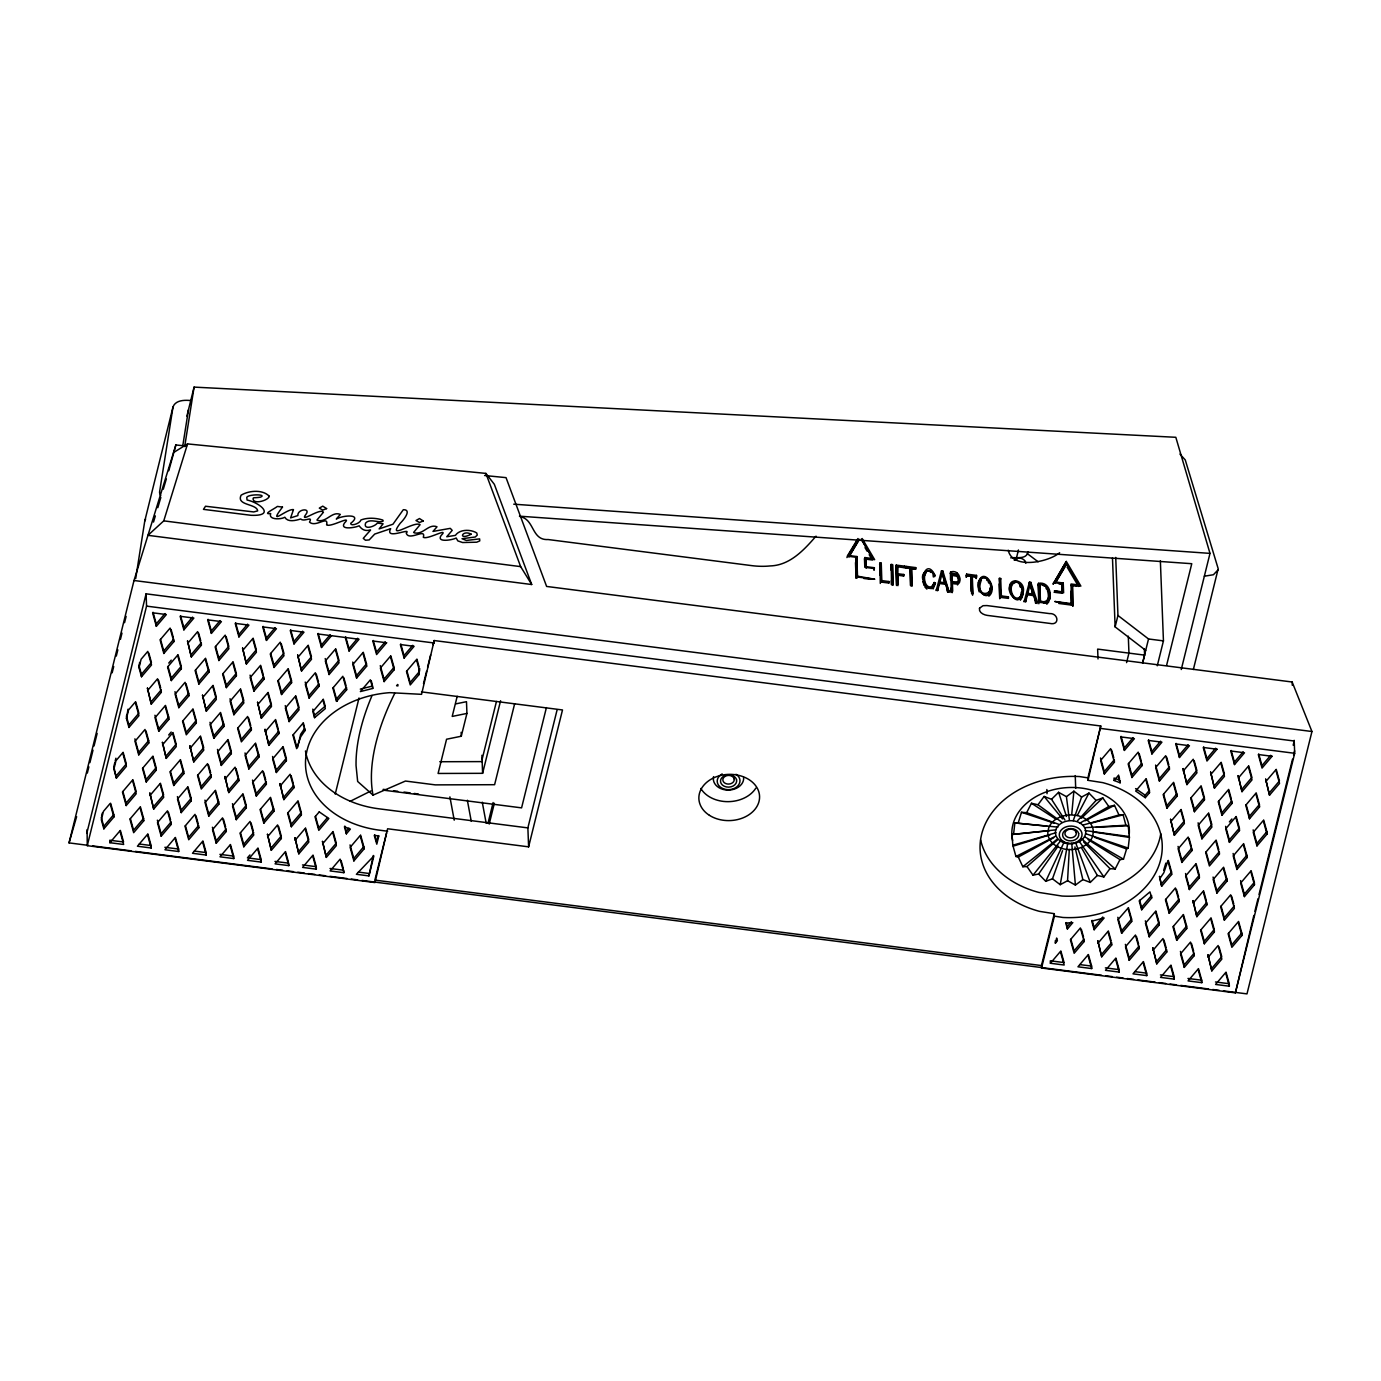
<?xml version="1.0" encoding="UTF-8"?>
<svg xmlns="http://www.w3.org/2000/svg" width="1381" height="1381" viewBox="0 0 1381 1381"><rect width="100%" height="100%" fill="white"/><g stroke="black" fill="none" stroke-linecap="round" stroke-linejoin="round"><path stroke-width="1.5" d="M1049.733 597.731C1050.837 590.688 1046.021 583.3 1038.098 584.767L1038.46 583.334C1048.041 581.539 1051.994 592.069 1049.508 599.596M991.178 590.308C993.802 583.283 983.635 571.872 978.956 580.987M922.784 579.45C920.281 570.422 933.263 566.711 934.609 576.688L934.954 575.273C925.305 554.972 915.966 588.634 931.001 588.461L934.212 582.489L935.438 583.093L933.124 588.962M1009.684 590.567C1006.904 575.083 1026.877 579.916 1023.028 592.915C1021.836 607.208 1005.178 594.935 1010.322 585.199M989.814 588.03C990.229 603.324 973.709 590.74 978.836 581.159M1021.319 592.069C1019.42 611.403 1003.694 589.031 1014.086 581.936A3.107 1.968 13.9 0 1 1018.384 582.489C1023.269 586.562 1024.391 595.211 1020.335 600.217M1055.705 829.877L1012.031 834.487L1012.808 845.224L1015.95 856.513L1018.315 857.066L1022.838 866.733L1026.981 866.56L1033.005 875.191L1038.633 873.983L1045.745 881.32L1052.477 878.817L1060.211 884.686L1067.565 880.715L1069.291 849.436M924.735 574.945C923.854 579.399 925.132 587.943 931.364 587.029L933.591 584.698M421.481 691.881L562.499 709.955L528.612 846.846L387.595 828.773L374.976 882.563L87.262 845.673L87.089 829.601M1071.777 814.03L1073.883 791.175L1081.616 797.044L1088.97 793.074L1096.082 800.41L1102.815 797.907L1108.822 806.521L1114.467 805.33L1118.99 814.997L1123.133 814.825L1125.878 825.217L1128.225 825.769L1129.416 837.404L1128.191 848.089L1126.585 848.952L1123.478 859.189L1119.974 859.603L1088.124 839.648M1013.637 833.623L1014.862 822.938L1057.932 827.115M1193.374 669.492L1218.197 568.713L1185.261 459.942L1179.961 454.107M135.683 578.57L144.763 521.051L173.005 406.981C175.473 400.058 184.571 399.938 190.647 400.542M173.005 406.981L159.557 492.171A13.914 8.804 13.9 0 0 160.748 495.693M182.741 446.028L188.437 409.915M184.691 446.564L194.082 387.112L1175.818 437.294L1209.998 553.384L1181.256 669.526M1008.251 550.208C1012.325 569.749 1048.179 562.309 1059.641 552.745M1028.016 551.744C1026.756 559.823 1016.33 557.009 1010.719 557.838M1060.211 884.686L1067.789 843.118M88.298 845.362L69.05 842.893L134.009 580.503L175.87 444.975L186.573 446.046M87.314 773.101L88.867 766.835M89.903 762.657L93.01 750.125M94.046 745.947L97.153 733.397M112.154 672.806L113.708 666.54M116.28 656.096L117.834 649.83M120.423 639.386L121.977 633.102M124.566 622.658L126.12 616.392M175.87 444.975L168.775 470.748M186.884 416.147L194.082 387.112M86.779 833.399L146.093 593.83L1294.221 741.01L1293.186 745.188M87.262 845.673L146.559 606.121L146.093 593.83M101.607 815.947L102.298 813.116M114.865 762.416L113.812 766.645L116.401 778.142L126.413 766.351L122.685 752.8L116.004 760.655L113.898 769.113L116.401 778.142M115.21 761.017L115.9 758.204M126.448 718.413L128.554 709.955L135.234 702.1L138.963 715.651L128.951 727.442L126.448 718.413L128.036 709.195M139.015 667.696L141.104 659.255L147.784 651.4L151.53 664.952L141.501 676.742L139.015 667.696L139.602 662.431M335.22 794.11L359.025 697.992M368.934 875.899L373.871 855.944L356.402 874.294L368.934 875.899L373.284 855.478M378.204 835.574L376.685 841.737L374.665 834.694M418.65 675.033L419.548 668.594L418.65 675.033L410.243 684.941L406.463 671.408L416.458 659.652L419.634 671.045M386.576 832.881L374.872 880.111L1041.447 965.561L1041.55 968.012L1235.391 992.87L1294.688 753.301L1294.187 740.32M423.501 683.664L426.556 671.339M427.575 667.247L430.63 654.922M433.168 644.651L434.186 640.542L1100.761 725.992L1088.004 780.334L1102.728 782.63A91.077 69.361 -2.2 0 1 1160.005 862.124A91.077 69.361 -2.2 0 1 1062.852 917.467L1054.393 916.138L1054.29 913.687L1039.565 911.374A91.077 69.361 -2.2 0 1 982.288 831.88A91.077 69.361 -2.2 0 1 1079.459 776.554L1087.917 777.866L1088.004 780.334M434.186 640.542L421.568 694.332L389.753 692.658A91.077 69.361 -2.2 0 0 305.633 759.308A91.077 69.361 -2.2 0 0 379.585 830.188L387.681 831.224M457.197 696.3L452.208 716.428L466.933 713.425L466.485 701.686L455.972 703.844M500.578 700.737L482.608 773.325L438.088 773.464L446.564 739.232L461.289 736.228L466.933 713.425M482.073 759.533L496.452 701.462M514.63 703.809L494.605 784.701L435.274 784.874L405.444 781.042L373.025 795.111L357.662 781.473L356.056 765.695A197.345 97.533 -48.4 0 1 372.059 695.506M487.976 823.318L493.121 802.534M489.202 824.077L494.346 803.293M546.41 707.59L521.586 807.868L383.279 790.139M528.612 846.846L527.87 827.892L557.147 709.661M859.068 539.211L848.832 556.975L858.723 540.627M857.014 556.56L857.411 577.638L857.014 556.56L849.194 555.542M857.946 538.521L847.278 556.146L855.702 557.216L856.099 578.311L855.495 562.585M864.489 558.977L864.851 557.561L872.671 558.563L872.326 559.978L864.489 558.977L864.799 566.849M862.158 538.521L874.639 559.65L866.215 558.58L866.094 566.106M866.18 568.143L866.215 558.58M874.363 567.729L874.035 569.99L874.363 567.729L866.526 566.711M879.973 574.997L879.921 563.016L881.251 563.172L881.561 582.057L881.251 563.172M880.301 583.438L879.921 563.016M891.004 570.094L891.194 564.449L892.506 564.622L892.886 585.043L892.506 564.622M888.604 582.955L888.95 581.522L881.907 580.624M891.194 564.449L891.574 584.888L891.401 580.659M895.872 566.521L896.234 565.105L904.486 566.158L904.555 567.746L895.872 566.521L896.597 585.527L896.234 565.105M897.529 575.169L897.615 566.849L897.529 575.169L903.847 576.05L903.795 574.496L897.874 573.754M904.141 567.591L904.486 566.158M903.433 575.929L903.795 574.496M905.832 566.331L905.487 567.764L915.379 569.024L915.741 567.608L905.832 566.331L905.901 567.988L910.165 568.54L910.839 585.872L912.185 586.045L911.512 568.713L915.793 569.265L915.741 567.608M910.165 568.54L910.407 585.371M911.512 568.713L911.753 585.544M930.38 572.39L930.742 570.974C922.991 568.713 923.026 581.643 925.805 586.027M933.349 577.016L932.935 573.512L930.742 570.974M931.001 588.461L931.364 587.029M934.212 582.489L933.867 583.921L935.092 584.508M941.479 570.905L949.196 592.259L942.86 571.078L941.479 570.905L936.18 590.602L936.525 589.169L937.958 589.359L937.613 590.775L942.239 572.873L945.139 584.232L942.239 572.873M939.132 584.957L939.84 582.091L945.502 582.817M942.515 572.511L942.86 571.078M946.002 584.37L947.694 592.069L946.002 584.37L939.477 583.507M950.473 579.83L950.577 572.062C961.107 568.178 963.938 587.961 952.338 583.214L952.286 592.656M950.232 573.495C955.928 572.2 961.383 577.482 957.654 582.834L951.923 583.058L951.975 573.875L956.998 574.72L959.415 577.793L959.588 582.264L957.43 584.94M951.923 583.058L951.975 573.875M958.414 580.02L956.67 574.72M956.998 574.72L957.344 573.288M956.601 583.421L958.621 580.262M966.614 574.116L966.337 577.206L966.614 574.116L976.522 575.394L976.229 578.484L976.522 575.394M966.683 575.791L970.964 576.326L971.119 591.241M976.574 577.051L972.293 576.498L971.948 577.931L972.604 595.263M999.378 578.328L1001.001 597.369L1001.363 595.936L1000.69 578.484L999.378 578.328L999.74 598.75L999.188 583.973M1000.327 579.916L1000.69 578.484M1016.554 557.613L1018.436 550.001M1008.044 598.266L1008.406 596.834L1001.363 595.936M1030.174 584.146L1033.074 595.504L1030.174 584.146L1027.412 594.779L1033.937 595.643L1035.992 601.926L1037.494 602.116L1030.796 582.35L1029.415 582.178L1029.069 583.593L1030.45 583.783L1037.131 603.549M1027.067 596.229L1027.775 593.364L1033.437 594.089M1030.45 583.783L1030.796 582.35M1033.937 595.643L1035.646 603.342L1035.992 601.926M1040.445 600.908L1040.1 602.34L1039.841 585.095L1040.445 600.908C1050.906 605.776 1051.666 586.735 1043.138 585.509M1066.305 561.428L1053.151 584.008L1066.305 561.428L1080.857 586.079L1072.433 585.009L1072.83 606.104L1072.433 585.009M1066.028 565.261L1066.391 563.828L1055.049 583.403L1064.941 567.073M1053.496 582.575L1061.92 583.662L1061.885 593.226L1054.048 592.225M1063.18 592.276L1063.232 582.989L1055.395 581.988M1061.885 593.226L1061.92 583.662M1058.709 603.445L1071.466 605.085L1071.052 583.99L1078.889 584.992L1078.526 586.424L1067.081 567.021M1145.712 650.382L1115.123 626.888L1117.954 615.477L1115.727 557.423M1041.447 965.561L1054.29 913.687M1087.917 777.866L1100.761 725.992M1041.55 968.012L1054.393 916.138M1055.395 943.137L1056.655 938.044L1057.414 940.754L1055.395 943.137L1055.308 940.685M1126.585 662.621L1128.95 653.127L1128.294 636.14M1142.622 662.828L1148.526 638.971L1117.954 615.477M1142.57 663.346L1144.607 655.129L1144.348 648.759M1157.278 665.763L1163.441 640.888L1160.368 560.824M1166.6 665.331L1191.768 563.707L519.446 516.183M1253.862 915.413L1235.391 992.87M1254.88 911.253L1257.987 898.755M1259.006 894.577L1292.53 759.17M1293.565 755.01L1294.601 750.85M484.593 475.513L506.033 477.636L546.617 586.442L1292.15 682.007L1311.95 731.516L1246.991 993.888L1223.48 990.885M1027.429 594.797L1025.548 602.047L1025.893 600.631L1024.46 600.442L1024.115 601.874L1029.415 582.178M1049.871 598.163L1048.455 602.479M69.05 842.893L76.628 816.672M935.438 583.093L931.882 588.513L926.133 586.752M297.536 747.587L300.644 734.329L304.804 728.219L304.908 730.67L300.73 736.781L296.639 748.64L292.876 735.106L302.871 723.351L304.908 730.67M1163.7 870.341L1165.84 863.125M153.515 522.07L155.345 515.907M157.797 507.707L160.835 497.436M163.286 489.237L166.324 478.965M991.282 590.74C985.93 604.964 972.69 584.163 982.599 577.897A3.107 1.968 13.9 0 1 986.88 578.449C1000.517 595.297 973.242 600.752 981.408 579.934M978.473 582.592C982.944 565.606 998.981 588.168 988.848 596.178M1018.349 822.541L1021.474 812.287L1026.653 812.684L1058.502 824.233M163.769 520.861L187.54 443.905L485.888 473.407L494.329 484.299L531.702 584.526L147.957 535.327L163.769 520.861L520.654 566.624L531.702 584.526M144.763 521.051L145.592 519.152M1073.227 820.694L1081.616 797.044M1052.477 878.817L1062.541 850.679M1218.007 569.921L1213.416 574.738L1204.353 576.205M1045.745 881.32L1064.043 842.237M924.752 575.014L926.03 572.873M1049.439 599.751L1045.866 603.031L1039.185 602.34L1038.46 583.334M1026.653 812.684L1031.469 803.259L1037.977 804.76L1061.903 822.299M1083.619 841.927L1109.979 868.632L1115.158 869.029L1119.974 859.603M1010.443 585.026C1016.243 574.962 1026.1 589.877 1020.455 596.54C1013.844 602.962 1008.251 588.461 1012.894 583.973M1077.266 815.498L1088.97 793.074M846.933 557.579L857.601 539.936M1014.206 560.168C1016.986 556.319 1024.667 558.062 1025.79 562.602M1159.626 878.903L1163.803 872.792L1167.877 860.933L1171.658 874.449L1161.663 886.222L1159.522 876.452L1161.663 886.222M1038.633 873.983L1058.209 846.035M1037.977 804.76L1044.122 796.44L1051.545 799.288L1064.889 819.969M1081.824 848.4L1097.325 875.45L1103.851 876.952L1109.979 868.632M1033.005 875.191L1061.074 840.235M156.346 626.335L152.601 612.784L166.359 614.545L156.346 626.335L156.26 623.884L165.012 613.561M141.501 676.742L141.414 674.291L151.427 662.5L148.82 653.075M163.838 653.455L163.735 650.986L173.764 639.196L173.851 641.664L163.838 653.455L160.092 639.886L170.105 628.096L173.851 641.664M183.88 629.857L180.134 616.306L193.892 618.067L183.88 629.857L183.777 627.406L192.546 617.083M168.741 663.07L171.244 660.135M147.543 690.586L157.555 678.796L161.301 692.364L151.289 704.155L147.439 688.135L151.289 704.155M187.626 643.425L197.638 631.635L201.384 645.186L191.355 656.976L187.523 640.957L191.355 656.976M128.951 727.442L128.865 724.99L138.877 713.2L135.752 701.893M151.185 701.686L161.214 689.896L161.301 692.364M181.256 666.315L181.343 668.767L171.33 680.574L171.227 678.106L181.256 666.315L178.045 654.698M191.268 654.525L201.281 642.735L201.384 645.186M211.397 633.396L207.651 619.845L221.426 621.605L211.397 633.396L211.31 630.944L220.08 620.621M116.315 775.69L126.327 763.9L123.116 752.265M148.665 740.596L148.751 743.064L138.739 754.855L138.635 752.403L148.665 740.596L145.989 730.912M168.706 717.015L168.793 719.466L158.78 731.274L158.677 728.805L168.706 717.015L165.496 705.398M188.731 693.435L188.834 695.886L178.805 707.676L178.719 705.225L188.731 693.435L186.055 683.75M208.773 669.837L208.876 672.305L198.847 684.096L198.76 681.644L208.773 669.837L205.562 658.219M218.888 660.515L215.143 646.947L225.172 635.156L228.918 648.707L218.888 660.515L218.802 658.047L228.814 646.256L226.139 636.572M238.93 636.917L235.184 623.366L248.943 625.127L238.93 636.917L238.844 634.466L247.596 624.143M168.689 735.003L171.192 732.051M162.509 744.825L172.539 733.035L176.285 746.586L166.255 758.376L162.423 742.374L166.255 758.376M202.593 697.647L212.622 685.856L216.351 699.425L206.339 711.215L202.506 695.195L206.339 711.215M242.676 650.486L252.688 638.695L256.434 652.246L246.422 664.037L242.573 648.017L246.422 664.037M113.777 814.6L113.863 817.051L103.851 828.842L103.748 826.39L113.777 814.6L110.653 803.293M126.189 805.555L122.443 792.004L132.455 780.196L136.201 793.764L126.189 805.555L126.085 803.103L136.115 791.296L132.904 779.678M156.139 767.715L156.243 770.166L146.231 781.974L146.127 779.505L156.139 767.715L152.946 756.098M166.169 755.925L176.181 744.135L172.97 732.517M193.012 708.919L196.223 720.537L186.211 732.344L183 720.709M206.252 708.746L216.265 696.956L213.054 685.339M236.306 673.376L236.393 675.827L226.38 687.617L226.277 685.166L236.306 673.376L233.096 661.758M246.319 661.585L256.348 649.795L253.137 638.16M266.481 640.421L262.718 626.888L276.476 628.666L266.481 640.421L266.395 637.97L275.13 627.665M196.326 723.005L186.297 734.796L182.551 721.245L192.58 709.437L196.326 723.005L196.223 720.537M109.893 842.703L119.905 830.896L123.651 844.464L109.893 842.703L109.79 840.235L123.565 841.996L120.354 830.378M149.959 795.525L159.989 783.735L163.735 797.286L153.705 809.076L149.873 793.074L153.705 809.076M190.043 748.347L200.072 736.556L203.801 750.125L193.789 761.915L189.957 745.895L193.789 761.915M140.379 806.797L143.589 818.415L133.577 830.205L130.366 818.588M153.619 806.625L163.631 794.835L160.42 783.217M183.673 771.254L183.777 773.705L173.747 785.496L173.661 783.044L183.673 771.254L180.462 759.619M193.703 759.446L203.715 747.656L200.504 736.038M223.757 724.076L223.843 726.527L213.831 738.317L213.727 735.866L223.757 724.076L220.546 712.458M233.872 714.737L230.126 701.185L240.139 689.395L243.885 702.946L233.872 714.737L233.769 712.285L243.798 700.495L240.587 688.86M253.914 691.156L253.811 688.687L263.84 676.897L263.926 679.366L253.914 691.156L250.168 677.588L260.18 665.797L263.926 679.366M274.025 667.472L270.244 653.955L280.239 642.182L284.02 655.716L274.025 667.472L273.921 665.021L283.916 653.248L281.223 643.598M294.015 643.943L290.234 630.427L304.01 632.187L294.015 643.943L293.911 641.492L302.663 631.203M143.693 820.884L133.664 832.674L129.935 819.106L139.947 807.315L143.693 820.884L143.589 818.415M257.643 704.707L267.672 692.917L271.418 706.468L261.389 718.275L257.556 702.256L261.389 718.275M297.778 657.477L307.773 645.721L311.536 659.238L301.559 671.011L297.692 655.026L301.559 671.011M161.197 836.196L161.111 833.744L171.123 821.954L171.227 824.405L161.197 836.196L157.451 822.644L167.481 810.854L171.227 824.405M191.165 798.356L191.251 800.825L181.239 812.615L181.135 810.146L191.165 798.356L187.954 786.738M231.248 751.195L231.335 753.646L221.323 765.437L221.219 762.985L231.248 751.195L228.038 739.56M261.302 715.807L271.315 704.017L268.104 692.399M291.46 680.315L291.564 682.766L281.569 694.522L281.465 692.071L291.46 680.315L288.232 668.715M301.455 668.542L311.45 656.786L308.222 645.186M331.526 635.709L321.531 647.482L321.445 645.013L330.197 634.725M211.293 777.227L201.281 789.017L197.535 775.466L207.547 763.676L211.293 777.227L211.207 774.776L201.177 786.566L197.966 774.948M251.377 730.066L241.364 741.856L237.618 728.288L247.631 716.497L251.377 730.066L251.273 727.597L241.261 739.387L238.05 727.77M225.068 779.005L235.081 767.197L238.827 780.766L228.797 792.556L224.965 776.536L228.797 792.556M265.135 731.826L275.164 720.036L278.91 733.587L268.881 745.377L265.048 729.375L268.881 745.377M218.699 801.895L218.785 804.346L208.773 816.136L208.669 813.685L218.699 801.895L215.488 790.26M228.711 790.105L238.723 778.297L238.827 780.766M258.765 754.716L258.868 757.168L248.839 768.975L248.753 766.507L258.765 754.716L255.554 743.099M268.794 742.926L278.807 731.136L278.91 733.587M289.095 721.59L285.332 708.056L295.327 696.3L299.09 709.817L289.095 721.59L289.009 719.121L299.004 707.365L295.776 695.765M309.085 698.061L308.999 695.61L318.994 683.837L319.08 686.288L309.085 698.061L305.322 684.527L315.317 672.771L319.08 686.288M329.075 674.532L325.312 660.998L335.307 649.243L339.07 662.776L329.075 674.532L328.989 672.081L338.984 660.308L335.738 648.725M321.531 647.482L317.768 633.948L359.06 639.248L349.065 651.003L348.979 648.552L357.714 638.264M198.743 827.927L188.731 839.734L184.985 826.166L194.997 814.376L198.743 827.927L198.657 825.475L188.627 837.266L185.417 825.648M216.247 843.256L216.161 840.805L226.173 828.997L226.277 831.466L216.247 843.256L212.501 829.705L222.531 817.897L226.277 831.466M246.215 805.416L246.319 807.868L236.289 819.675L236.203 817.207L246.215 805.416L243.004 793.799M256.331 796.077L256.245 793.626L266.257 781.836L266.36 784.287L256.331 796.077L252.585 782.526L262.614 770.736L266.36 784.287M286.299 758.238L286.385 760.707L276.373 772.497L276.269 770.046L286.299 758.238L283.088 746.62M297.433 745.136L296.552 746.189L293.324 734.588M336.55 701.375L336.463 698.907L346.51 687.375L346.614 689.827L336.55 701.375L332.856 688.066L342.833 676.293L346.614 689.827M366.5 663.847L366.604 666.298L356.609 678.071L356.505 675.602L366.5 663.847L363.272 652.246M385.247 641.785L376.495 652.074L373.267 640.491M280.119 786.048L290.131 774.258L293.877 787.826L283.865 799.616L280.015 783.597L283.865 799.616M243.781 846.777L240.035 833.226L250.065 821.436L253.793 834.987L243.781 846.777L243.695 844.326L253.707 832.536M273.749 808.955L273.835 811.407L263.823 823.197L263.719 820.746L273.749 808.955L270.538 797.32M283.761 797.148L293.79 785.357L293.877 787.826M394.034 667.368L394.12 669.82L384.125 681.593L384.039 679.124L394.034 667.368L390.806 655.768M404.115 658.064L400.352 644.547L414.11 646.308L404.115 658.064L404.029 655.612L412.764 645.324M249.944 854.943L247.423 857.877L261.199 859.655L261.285 862.107L247.527 860.346L257.539 848.555L261.285 862.107M267.569 836.765L277.581 824.958L281.327 838.526L271.315 850.316L267.465 834.297L271.315 850.316M418.564 672.564L410.14 682.473L406.912 670.89M271.211 847.848L281.241 836.057L278.565 826.373M301.282 812.477L301.369 814.945L291.356 826.736L291.253 824.267L301.282 812.477L298.072 800.859M295.085 840.287L305.115 828.496L308.861 842.047L298.831 853.838L294.999 837.835L298.831 853.838M298.745 851.386L308.757 839.596L305.546 827.979M327.504 817.535L318.7 827.892L315.472 816.292M322.567 843.877L332.614 832.053L336.36 845.604L326.33 857.394L322.481 841.426L326.33 857.394M326.244 854.943L336.274 843.152L333.045 831.535M346.372 833.831L344.421 826.787L350.394 829.083L346.372 833.831L346.286 831.362L348.961 828.203M363.807 846.657L363.911 849.108L353.881 860.915L353.795 858.447L363.807 846.657L360.596 835.039M1104.368 773.999L1104.282 771.547L1114.312 759.74L1114.398 762.208L1104.368 773.999L1100.622 760.465L1110.652 748.657L1114.398 762.208M1124.41 750.418L1120.647 736.884L1134.422 738.645L1124.41 750.418L1124.307 747.967L1133.076 737.661M1114.122 780.489L1118.144 775.742L1120.112 782.785L1114.122 780.489L1114.035 778.021L1120.008 780.334L1120.112 782.785M1131.919 777.503L1131.816 775.052L1141.863 763.244L1141.966 765.695L1131.919 777.503L1128.156 763.969L1138.186 752.162L1141.966 765.695M1151.927 753.957L1148.181 740.406L1161.939 742.167L1151.927 753.957L1151.84 751.506L1160.592 741.183M1145.298 797.683L1149.493 792.746L1145.729 779.212L1135.665 791.054L1145.298 797.683L1145.212 795.232L1149.406 790.295L1146.178 778.694M1159.419 781.076L1159.315 778.625L1169.344 766.818L1169.431 769.286L1159.419 781.076L1155.673 767.525L1165.685 755.735L1169.431 769.286M1179.46 757.496L1175.714 743.927L1189.473 745.705L1179.46 757.496L1179.357 755.027L1188.126 744.722M1183.189 771.047L1193.219 759.257L1196.964 772.808L1186.935 784.598L1183.103 768.596L1186.935 784.598M1176.819 793.937L1176.923 796.388L1166.893 808.196L1166.807 805.727L1176.819 793.937L1173.626 782.319M1186.849 782.147L1196.861 770.356L1194.185 760.672M1215.66 748.243L1206.89 758.566L1203.68 746.948M1067.409 928.999L1065.752 923.06L1072.813 922.629L1067.409 928.999L1067.306 926.547L1071.363 921.766M1050.406 963.265L1060.401 951.509L1064.181 965.026L1050.406 963.265L1050.32 960.813L1064.078 962.574L1060.85 950.974M1170.639 821.747L1180.669 809.957L1184.415 823.508L1174.385 835.315L1170.553 819.296L1174.385 835.315M1210.723 774.586L1220.752 762.778L1224.481 776.346L1214.469 788.137L1210.636 772.117L1214.469 788.137M1094.149 929.741L1091.75 921.127L1104.144 918.002L1094.149 929.741L1094.063 927.29L1102.798 917.001M1174.299 832.847L1184.311 821.056L1181.1 809.439M1204.353 797.476L1204.456 799.927L1194.427 811.717L1194.341 809.266L1204.353 797.476L1201.142 785.858M1214.382 785.685L1224.395 773.878L1221.184 762.26M1234.51 764.556L1230.764 750.988L1244.523 752.766L1234.51 764.556L1234.407 762.088L1243.176 751.782M1084.171 941.514L1074.176 953.27L1070.396 939.736L1080.391 927.98L1084.171 941.514L1084.068 939.045L1074.073 950.818L1070.845 939.218M1097.93 943.275L1107.925 931.502L1111.688 945.036L1101.693 956.791L1097.826 940.806L1101.693 956.791M1238.256 778.107L1248.269 766.317L1252.015 779.868L1242.002 791.658L1238.153 775.656L1242.002 791.658M1101.606 954.34L1111.601 942.584L1111.688 945.036M1131.591 919.055L1131.678 921.507L1121.683 933.28L1121.596 930.811L1131.591 919.055L1128.398 907.645M1141.673 909.751L1141.586 907.282L1151.564 895.527L1151.668 897.978L1141.673 909.751L1139.221 900.93L1149.976 891.884L1151.668 897.978M1161.559 883.771L1171.554 871.998L1168.326 860.398M1181.877 862.417L1181.791 859.966L1191.803 848.176L1191.907 850.627L1181.877 862.417L1178.131 848.866L1188.161 837.076L1191.907 850.627M1201.919 838.837L1198.173 825.286L1208.202 813.495L1211.931 827.046L1201.919 838.837L1201.833 836.385L1211.845 824.578L1208.634 812.96M1221.961 815.256L1221.857 812.788L1231.887 800.997L1231.973 803.466L1221.961 815.256L1218.215 801.688L1228.227 789.897L1231.973 803.466M1241.899 789.207L1251.928 777.417L1248.717 765.799M1270.71 755.303L1261.941 765.626L1258.73 754.009M1229.366 821.937L1231.869 818.985M1265.773 781.629L1275.802 769.838L1279.548 783.407L1269.519 795.197L1265.687 779.177L1269.519 795.197M1129.226 960.33L1129.123 957.862L1139.118 946.106L1139.221 948.557L1129.226 960.33L1125.463 946.796L1135.441 935.041L1139.221 948.557M1159.108 922.577L1159.211 925.046L1149.216 936.801L1149.113 934.35L1159.108 922.577L1155.88 910.977M1169.206 913.273L1169.103 910.821L1179.098 899.048L1179.201 901.517L1169.206 913.273L1165.426 899.756L1175.421 887.983L1179.201 901.517M1199.295 875.295L1199.381 877.746L1189.369 889.537L1189.265 887.085L1199.295 875.295L1196.084 863.66M1239.378 828.117L1239.465 830.568L1229.453 842.358L1229.349 839.907L1239.378 828.117L1236.168 816.499M1259.403 804.536L1259.507 806.987L1249.494 818.778L1249.391 816.326L1259.403 804.536L1256.209 792.901M1269.432 792.729L1279.445 780.938L1276.234 769.321M1219.423 854.166L1209.411 865.956L1205.665 852.388L1215.677 840.597L1219.423 854.166L1219.337 851.697L1209.307 863.488L1206.096 851.87M1152.98 950.335L1162.975 938.562L1166.738 952.096L1156.76 963.852L1152.893 947.867L1156.76 963.852M1193.115 903.088L1203.127 891.297L1206.873 904.866L1196.861 916.656L1193.011 900.636L1196.861 916.656M1156.657 961.4L1166.652 949.627L1166.738 952.096M1186.642 926.116L1186.728 928.567L1176.733 940.323L1176.647 937.872L1186.642 926.116L1183.413 914.515M1196.757 914.187L1206.787 902.397L1206.873 904.866M1226.829 878.817L1226.915 881.268L1216.903 893.075L1216.799 890.607L1226.829 878.817L1223.618 867.199M1246.853 855.236L1246.957 857.687L1236.927 869.478L1236.841 867.026L1246.853 855.236L1243.642 843.601M1266.895 831.638L1266.998 834.107L1256.969 845.897L1256.883 843.428L1266.895 831.638L1263.684 820.021M1184.277 967.39L1184.19 964.922L1194.185 953.166L1194.272 955.617L1184.277 967.39L1180.513 953.857L1190.508 942.101L1194.272 955.617M1214.262 929.517L1214.365 931.968L1204.353 943.775L1204.249 941.307L1214.262 929.517L1211.068 917.899M1224.377 920.178L1220.631 906.627L1230.661 894.836L1234.407 908.387L1224.377 920.178L1224.291 917.726L1234.303 905.936M1254.345 882.338L1254.449 884.807L1244.419 896.597L1244.333 894.146L1254.345 882.338L1251.134 870.721M1208.082 957.326L1218.111 945.536L1221.857 959.087L1211.828 970.878L1207.995 954.875L1211.828 970.878M1211.741 968.426L1221.753 956.636L1219.078 946.952M1238.584 921.42L1241.795 933.038L1231.783 944.846L1228.572 933.211M1241.899 935.507L1231.869 947.297L1228.123 933.746L1238.153 921.938L1241.899 935.507L1241.795 933.038M1077.56 820.746L1096.082 800.41M816.016 536.173C803.966 550.052 789.88 565.364 770.132 565.934A57.312 36.269 13.9 0 1 751.678 565.623L548.153 539.539C531.305 540.558 534.637 519.101 520.154 516.718M1051.545 799.288L1058.588 792.314L1066.425 796.664L1069.377 820.055M1074.919 846.933L1082.859 879.576L1090.282 882.424L1097.325 875.45M1081.237 818.346L1102.815 797.907M1026.981 866.56L1057.57 839.838M314.557 717.671L312.866 711.595L322.861 699.822L325.312 708.643L314.557 717.671L314.471 715.22L325.226 706.192L323.258 699.131M1022.838 866.733L1057.311 839.096M1066.425 796.664L1073.883 791.175M1067.565 880.715L1075.402 885.066L1082.859 879.576M1046.677 604.136L1047.644 603.48M173.523 452.571L187.54 443.905M1079.579 823.318L1108.822 806.521M1018.315 857.066L1053.686 837.732M1085.121 820.815L1114.467 805.33M1015.95 856.513L1055.412 836.282M350.084 801.36L370.971 790.95M1013.222 846.121L1050.009 834.832M1012.808 845.224L1056.033 832.726M1082.583 825.182L1118.99 814.997M1090.714 823.283L1123.133 814.825M360.286 689.119L372.68 685.994L372.766 688.446L360.389 691.57L370.367 679.832L372.766 688.446M933.711 575.584L934.954 575.273M1015.121 559.944L1017.003 559.685M1012.031 834.487L1049.577 830.689M1085.362 827.668L1125.878 825.217M1096.117 827.323L1128.225 825.769M956.947 581.988L952.286 581.643M439.762 761.725L482.159 761.604M1043.38 602.755C1049.75 603.532 1048.766 594.296 1047.437 590.516M513.732 504.186L1209.998 553.384M1014.862 822.938L1046.919 826.183M1058.968 583.921L1062.869 584.422M1070.707 585.423L1076.576 586.165M879.576 564.432L880.888 564.605M890.831 565.882L892.161 566.055M966.268 575.549L976.16 576.826M951.63 575.307L956.308 576.153M1062.231 591.81L1054.411 590.809L1063.612 592.829L1063.232 582.989M874.397 568.558L865.214 567.384L864.851 557.561M857.774 576.222L874.794 579.243L856.462 576.895M1071.811 603.652L1054.808 601.477L1073.192 604.671M863.798 578.466L870.168 579.278M880.664 582.005L889.019 583.075L888.95 581.522M891.919 583.455L893.231 583.628M896.96 584.094L898.289 584.267L897.943 575.29L897.926 585.699M948.057 590.654L949.541 590.844M1000.103 597.317L1008.458 598.387L1008.406 596.834M1148.526 638.971L1163.441 640.888M1144.607 655.129L1097.636 649.105L1098.016 658.944M134.009 580.503L1311.95 731.516M146.559 606.121L434.273 643.011M1100.847 728.46L1294.688 753.301M527.87 827.892L378.774 808.783A91.077 69.361 -2.2 0 1 305.46 750.953M139.291 844.015L151.081 845.535L151.185 847.986L137.41 846.225L147.439 834.435L151.185 847.986M164.857 847.295L178.615 849.056L178.701 851.525L164.943 849.747L174.955 837.956L178.701 851.525M194.341 851.076L206.132 852.595L206.235 855.046L192.477 853.285L202.489 841.495L206.235 855.046M219.907 854.356L233.665 856.116L233.769 858.585L219.993 856.807L230.023 845.017L233.769 858.585M274.957 861.416L288.715 863.177L288.819 865.628L275.061 863.867L285.073 852.077L288.819 865.628M302.491 864.938L316.249 866.698L316.353 869.167L302.577 867.406L312.607 855.599L316.353 869.167M330.007 868.476L343.783 870.237L343.869 872.688L330.111 870.928L340.123 859.155L343.869 872.688M358.387 872.101L368.831 873.448M1079.804 964.594L1091.611 966.096L1091.698 968.564L1077.94 966.804L1087.935 955.031L1091.698 968.564M1105.37 967.874L1119.128 969.635L1119.231 972.086L1105.473 970.325L1115.468 958.569L1119.231 972.086M1134.871 971.654L1146.662 973.156L1146.765 975.625L1132.99 973.847L1142.985 962.091L1146.765 975.625M1160.42 974.917L1174.195 976.695L1174.282 979.146L1160.523 977.385L1170.518 965.612L1174.282 979.146M1187.953 978.456L1201.712 980.217L1201.815 982.668L1188.057 980.907L1198.052 969.151L1201.815 982.668M1215.487 981.977L1229.245 983.738L1229.349 986.207L1215.573 984.446L1225.603 972.638L1229.349 986.207M92.562 845.897L131.04 850.834M135.321 851.386L272.143 868.925M276.424 869.478L282.829 870.289M287.11 870.841L293.532 871.67M297.795 872.205L304.217 873.034M308.481 873.586L314.903 874.397M319.184 874.95L325.588 875.778M329.869 876.331L346.976 878.523M351.24 879.058L357.662 879.887M361.926 880.439L1101.624 975.262M1105.905 975.797L1112.309 976.626M1116.59 977.178L1123.012 977.99M1127.276 978.542L1133.697 979.371M1137.961 979.923L1155.068 982.115M1159.35 982.651L1165.754 983.479M1170.035 984.032L1176.457 984.843M1180.72 985.395L1208.513 988.969M1212.794 989.504L1219.199 990.332M383.176 789.345L387.319 789.897M393.55 790.709L397.711 791.261M403.942 792.073L410.174 792.901M414.317 793.436L418.581 794.127M1085.086 830.551L1129.002 836.506M1093.614 832.035L1129.416 837.404M1021.474 812.287L1054.117 823.145M1086.364 833.951L1128.191 848.089M1094.512 837.3L1126.585 848.952M1027.309 553.643L1038.115 561.774M1085.069 837.024L1123.478 859.189M1031.469 803.259L1056.275 819.365M1135.579 788.603L1145.212 795.232M926.875 589.1L924.856 586.96M1081.616 838.681L1115.158 869.029M1024.598 561.929L1025.893 563.103M986.535 579.865L987.432 580.711M1046.038 588.427L1046.815 589.359M1044.122 796.44L1062.541 818.933M1078.785 840.666L1103.851 876.952M1065.942 562.861L1079.459 585.751M861.813 539.936L873.241 559.322M861.209 539.16L872.671 558.563M865.024 547.636L867.113 551.174M869.201 554.696L871.273 558.217M1019.713 585.837L1020.352 587.167M988.226 581.815L988.865 583.127M485.888 473.407L520.654 566.624M1075.592 842.531L1090.282 882.424M924.062 585.44L922.991 581.556M1058.588 792.314L1066.495 816.482M978.508 589.394L979.215 591.879M1139.17 753.577L1141.327 761.311M1176.405 889.399L1178.563 897.115M1191.492 943.499L1193.633 951.233M1198.484 968.616L1201.712 980.217M1186.728 928.567L1182.965 915.033L1172.97 926.806L1176.733 940.323M1121.096 736.349L1124.307 747.967M1128.605 763.451L1131.816 775.052M1165.875 899.221L1169.103 910.821M1173.418 926.271L1176.647 937.872M1180.41 951.405L1184.19 964.922M1111.619 750.073L1113.777 757.806M1118.541 775.052L1119.525 778.573M1163.959 939.978L1166.116 947.694M1170.967 965.095L1174.195 976.695M1159.211 925.046L1155.431 911.512L1145.436 923.268L1149.216 936.801M1100.519 757.996L1104.282 771.547M1139.618 900.239L1141.586 907.282M1145.35 920.816L1149.113 934.35M1136.425 936.439L1138.583 944.172M1143.433 961.573L1146.662 973.156M1131.678 921.507L1127.966 908.197L1117.919 919.746L1121.683 933.28M1117.816 917.295L1121.596 930.811M1125.36 944.345L1129.123 957.862M1108.373 930.984L1111.066 940.651M1115.9 958.034L1119.128 969.635M1092.147 920.385L1094.063 927.29M1081.375 929.396L1083.533 937.112M1088.383 954.513L1091.611 966.096M1066.201 922.577L1067.306 926.547M416.907 659.082L419.013 666.695M400.801 644.012L404.029 655.612M394.12 669.82L390.357 656.303L380.362 668.059L384.125 681.593M380.276 665.607L384.039 679.124M371.23 680.816L372.197 684.268M366.604 666.298L362.823 652.764L352.828 664.537L356.609 678.071M345.733 636.952L348.979 648.552M352.742 662.086L356.505 675.602M345.302 637.487L349.065 651.003M343.817 677.708L345.975 685.442M318.217 633.43L321.445 645.013M325.208 658.547L328.989 672.081M333.287 687.496L336.463 698.907M316.301 674.17L318.459 681.903M363.911 849.108L360.165 835.574L350.135 847.364L353.881 860.915M290.683 629.891L293.911 641.492M305.218 682.076L308.999 695.61M312.762 709.126L314.471 715.22M344.818 826.08L346.286 831.362M350.032 844.913L353.795 858.447M303.285 722.729L304.303 726.389M341.09 860.553L343.248 868.304M291.564 682.766L287.783 669.233L277.788 681.006L281.569 694.522M263.15 626.37L266.395 637.97M270.693 653.42L273.921 665.021M278.237 680.47L281.465 692.071M285.246 705.605L289.009 719.121M1259.507 806.987L1255.761 793.436L1245.748 805.227L1249.494 818.778M1266.998 834.107L1263.252 820.538L1253.223 832.346L1256.969 845.897M1231.213 750.47L1234.407 762.088M1246.18 804.709L1249.391 816.326M1253.137 829.877L1256.883 843.428M1228.676 789.38L1231.351 799.064M1239.465 830.568L1235.719 817.017L1225.707 828.807L1229.453 842.358M1246.957 857.687L1243.211 844.136L1233.198 855.927L1236.927 869.478M1254.449 884.807L1250.703 871.238L1240.673 883.046L1244.419 896.597M1218.646 801.17L1221.857 812.788M1225.603 826.356L1229.349 839.907M1233.095 853.458L1236.841 867.026M1240.587 880.577L1244.333 894.146M1216.126 840.08L1218.802 849.764M1231.628 896.252L1233.768 904.003M1204.456 799.927L1200.71 786.376L1190.681 798.166L1194.427 811.717M1226.915 881.268L1223.169 867.717L1213.157 879.507L1216.903 893.075M1176.146 743.41L1179.357 755.027M1191.13 797.648L1194.341 809.266M1198.087 822.817L1201.833 836.385M1213.053 877.056L1216.799 890.607M1221.08 906.109L1224.291 917.726M1166.669 757.151L1168.809 764.884M1189.127 838.491L1191.268 846.242M1203.576 890.78L1206.252 900.464M1226.035 972.12L1229.245 983.738M1176.923 796.388L1173.177 782.837L1163.165 794.627L1166.893 808.196M1199.381 877.746L1195.635 864.195L1185.623 875.986L1189.369 889.537M1214.365 931.968L1210.619 918.417L1200.607 930.207L1204.353 943.775M1148.629 739.888L1151.84 751.506M1155.569 765.057L1159.315 778.625M1163.596 794.11L1166.807 805.727M1178.045 846.415L1181.791 859.966M1185.537 873.517L1189.265 887.085M1201.038 929.689L1204.249 941.307M260.629 665.279L263.305 674.964M275.596 719.518L278.272 729.203M291.115 775.673L293.255 783.424M313.038 855.081L316.249 866.698M286.385 760.707L282.639 747.138L272.627 758.946L276.373 772.497M301.369 814.945L297.623 801.377L287.611 813.167L291.356 826.736M235.633 622.848L238.844 634.466M250.065 675.136L253.811 688.687M272.54 756.477L276.269 770.046M288.042 812.649L291.253 824.267M248.615 717.913L250.738 725.664M263.581 772.152L265.722 779.902M285.522 851.559L288.18 861.243M236.393 675.827L232.647 662.276L222.634 674.066L226.38 687.617M258.868 757.168L255.122 743.617L245.093 755.407L248.839 768.975M273.835 811.407L270.089 797.855L260.077 809.646L263.823 823.197M208.099 619.309L211.31 630.944M215.591 646.429L218.802 658.047M223.083 673.548L226.277 685.166M230.023 698.717L233.769 712.285M245.007 752.956L248.753 766.507M252.499 780.075L256.245 793.626M260.508 809.111L263.719 820.746M198.622 633.05L200.746 640.784M236.047 768.613L238.188 776.364M251.031 822.852L253.172 830.602M257.988 848.02L261.199 859.655M208.876 672.305L205.13 658.737L195.101 670.545L198.847 684.096M223.843 726.527L220.097 712.976L210.085 724.766L213.831 738.317M231.335 753.646L227.589 740.095L217.577 751.885L221.323 765.437M246.319 807.868L242.573 794.317L232.543 806.107L236.289 819.675M180.566 615.788L183.777 627.406M195.55 670.009L198.76 681.644M209.981 722.315L213.727 735.866M217.473 749.417L221.219 762.985M232.457 803.656L236.203 817.207M240.484 832.708L243.695 844.326M171.089 629.512L173.229 637.262M208.531 765.091L210.672 772.842M223.498 819.313L225.638 827.064M230.454 844.499L233.665 856.116M181.343 668.767L177.597 655.215L167.584 667.006L171.33 680.574M188.834 695.886L185.089 682.335L175.076 694.125L178.805 707.676M218.785 804.346L215.039 790.795L205.027 802.585L208.773 816.136M153.049 612.266L156.26 623.884M160.524 639.368L163.735 650.986M168.016 666.488L171.227 678.106M174.973 691.674L178.719 705.225M204.923 800.117L208.669 813.685M212.415 827.236L216.161 840.805M158.539 680.212L160.679 687.962M195.981 815.791L198.122 823.542M202.938 840.977L206.132 852.595M168.793 719.466L165.047 705.915L155.035 717.706L158.78 731.274M183.777 773.705L180.031 760.154L170.001 771.944L173.747 785.496M191.251 800.825L187.505 787.256L177.493 799.047L181.239 812.615M154.931 715.254L158.677 728.805M170.45 771.409L173.661 783.044M177.407 796.595L181.135 810.146M138.911 665.245L141.414 674.291M168.447 812.27L170.588 820.003M175.404 837.438L178.615 849.056M148.751 743.064L145.005 729.496L134.993 741.304L138.739 754.855M156.243 770.166L152.497 756.615L142.485 768.406L146.231 781.974M134.889 738.835L138.635 752.403M142.916 767.888L146.127 779.505M157.365 820.176L161.111 833.744M126.362 715.945L128.865 724.99M147.871 833.917L151.081 845.535M122.874 791.468L126.085 803.103M113.863 817.051L110.117 803.5L103.454 811.355L101.348 819.813L103.851 828.842M101.262 817.345L103.748 826.39M482.262 802.188L486.181 823.249M467.348 800.22L471.266 821.332M449.895 796.872L454.228 820.193M1071.725 843.221L1075.402 885.066M1292.15 682.007L1292.288 685.287M1171.554 871.998L1171.658 874.449M1149.406 790.295L1149.493 792.746M1112.482 558.062L1115.123 626.888M1070.931 591.31L1071.466 605.085M1075.247 775.587L1075.695 788.361M1046.85 789.535L1047.022 793.73M1038.098 584.767L1038.84 603.756M972.293 576.498L972.966 593.847L971.62 593.675L970.964 576.326M952.338 583.214L952.648 591.241L951.319 591.068L950.577 572.062M950.801 588.271L950.957 592.501M481.917 755.286L482.608 773.325M461.133 732.327L461.289 736.228M336.895 698.7L336.981 701.151M281.241 836.057L281.327 838.526M271.315 704.017L271.418 706.468M755.839 788.119A30.365 23.114 -2.2 0 1 728.115 801.653A30.365 23.114 -2.2 0 1 700.823 788.465M1160.765 833.71A91.077 69.361 -2.2 0 1 1062.024 896.045L1038.84 892.419A91.077 69.361 -2.2 0 1 980.631 839.993M1091.076 839.493A22.769 17.349 -2.2 0 0 1092.492 836.627L1093.338 832.139A22.769 17.349 -2.2 0 0 1086.899 819.9M1090.127 840.822A22.769 17.349 -2.2 0 1 1064.371 849.056A22.769 17.349 -2.2 0 1 1047.816 832.38L1048.68 827.892A22.769 17.349 -2.2 0 1 1070.914 814.911L1076.783 815.463A22.769 17.349 -2.2 0 1 1085.466 818.898M1013.74 583.369A3.107 1.968 13.9 0 1 1014.724 583.058M1012.601 840.528A58.796 44.779 -2.2 0 1 1067.323 787.602A58.796 44.779 -2.2 0 1 1129.278 833.727M743.634 777.382A15.174 11.566 -2.2 0 1 727.683 790.087A15.174 11.566 -2.2 0 1 713.58 776.64M736.004 774.275A11.393 8.666 -2.2 0 1 736.556 787.049A11.393 8.666 -2.2 0 1 719.794 786.635A11.393 8.666 -2.2 0 1 722.159 773.93M373.025 795.111A197.345 97.533 -48.4 0 1 394.724 693.383M269.312 496.28C268.138 500.837 252.136 504.997 253.12 498.196L253.811 497.73A27.741 14.052 12 0 0 260.577 497.125C267.448 494.277 248.891 493.897 246.767 497.315L247.061 500.008C260.526 502.943 275.803 516.287 251.049 515.303L203.456 509.365L205.51 506.24L253.724 511.937L257.677 510.884C256.797 503.513 235.961 505.722 241.105 495.192C248.943 490.445 262.701 489.271 269.312 496.28M282.484 507.103C267.189 527.352 286.54 508.605 293.48 509.606L290.597 517.91L297.864 515.579C297.157 509.002 311.416 507.483 305.788 514.543C298.917 523.848 320.616 507.293 323.413 512.282L316.94 520.016L318.044 520.585C327.073 522.07 331.958 511.039 340.33 514.405L336.308 519.032C342.799 515.182 363.324 513.542 350.722 523.33C350.239 526.696 360.165 523.554 360.959 519.964C367.812 517.392 375.96 517.927 382.796 520.05L383.21 520.965C379.896 523.779 370.143 517.892 365.585 523.036C362.996 530.597 375.131 526.489 377.358 523.054L383.107 523.796L379.136 528.906L392.946 524.228L403.321 509.693C412.263 509.468 403.425 520.223 400.335 523.123C386.266 541.438 413.834 520.551 420.1 524.676L413.627 532.427L414.749 532.98C423.777 534.464 428.645 523.434 437.017 526.8L432.995 531.426L450.292 528.353L452.191 530.373L446.754 536.743L455.402 535.379C459.614 529.147 470.731 529.13 476.756 532.98L477.256 535.12L475.237 537.002L462.031 538.728L466.364 540.454L479.621 538.883L479.759 540.886L476.721 542.198L462.618 542.526L457.836 540.903L456.179 538.003C452.761 539.988 436.016 542.94 441.143 535.448C449.843 526.748 427.385 540.144 423.294 537.261C426.487 527.387 408.724 541.749 406.238 533.066C412.349 526.99 384.177 540.61 390.668 528.699L374.717 534.067L369.176 539.936L365.464 540.23L363.272 538.366C377.876 521.207 367.242 537.537 359.146 525.781C355.694 527.594 339.294 530.459 344.456 523.054C353.156 514.336 330.698 527.749 326.606 524.866C328.851 514.699 315.679 527.956 309.517 522.104C313.28 515.234 304.269 522.484 300.661 518.963C295.897 520.516 287.697 522.605 284.814 517.236C280.947 519.636 268.069 519.947 270.693 513.542C261.803 514.75 274.456 508.847 277.374 506.43L282.484 507.103M979.492 608.227C978.525 612.525 983.773 614.925 987.277 615.391L1049.905 623.418C1060.038 625.817 1058.467 612.888 1049.525 613.596L986.897 605.569L983.013 605.707L979.492 608.227M326.606 508.605L322.791 510.09L319.287 508.122L322.774 506.154L326.606 508.605M423.294 521L419.479 522.484L415.974 520.533L419.479 518.548L423.294 521M471.214 534.205C457.543 541.197 461.962 529.13 471.214 534.205M378.808 835.971L376.789 844.188L374.251 835.384L378.808 835.971M386.594 642.769L376.599 654.542L372.818 641.008L386.594 642.769M397.624 684.544L396.606 685.736L397.987 685.891L397.624 684.544M319.235 811.89L315.023 816.827L318.804 830.344L328.851 818.519L319.235 811.89M1217.006 749.227L1206.977 761.017L1203.231 747.466L1217.006 749.227M1272.056 756.287L1262.044 768.078L1258.298 754.527L1272.056 756.287M1078.647 833.537L1078.026 832.018A8.096 6.163 -2.2 0 0 1068.273 828.876A8.096 6.163 -2.2 0 0 1062.714 835.885L1063.335 837.421A8.096 6.163 -2.2 0 0 1073.089 840.563A8.096 6.163 -2.2 0 0 1078.647 833.537M1076.231 832.657L1075.799 831.586A5.679 4.333 -2.2 0 0 1068.946 829.377A5.679 4.333 -2.2 0 0 1065.027 834.314L1065.476 835.384A5.679 4.333 -2.2 0 0 1072.312 837.594A5.679 4.333 -2.2 0 0 1076.231 832.657M736.556 779.799L735.935 778.28A8.096 6.163 -2.2 0 0 726.199 775.138A8.096 6.163 -2.2 0 0 720.623 782.147L721.262 783.683A8.096 6.163 -2.2 0 0 730.998 786.825A8.096 6.163 -2.2 0 0 736.556 779.799M734.157 778.919L733.708 777.848A5.679 4.333 -2.2 0 0 726.855 775.639A5.679 4.333 -2.2 0 0 722.936 780.576L723.385 781.646A5.679 4.333 -2.2 0 0 730.238 783.856A5.679 4.333 -2.2 0 0 734.157 778.919M709.42 815.325A30.365 23.114 -2.2 0 0 759.049 801.308A30.365 23.114 -2.2 0 0 719.208 775.811A30.365 23.114 -2.2 0 0 709.42 815.325M1060.712 841.202A15.174 11.566 -2.2 0 0 1085.501 834.141A15.174 11.566 -2.2 0 0 1065.545 821.436A15.174 11.566 -2.2 0 0 1060.712 841.202M1063.266 841.426A11.393 8.666 -2.2 0 0 1081.858 836.126A11.393 8.666 -2.2 0 0 1066.892 826.598A11.393 8.666 -2.2 0 0 1063.266 841.426"/></g></svg>
